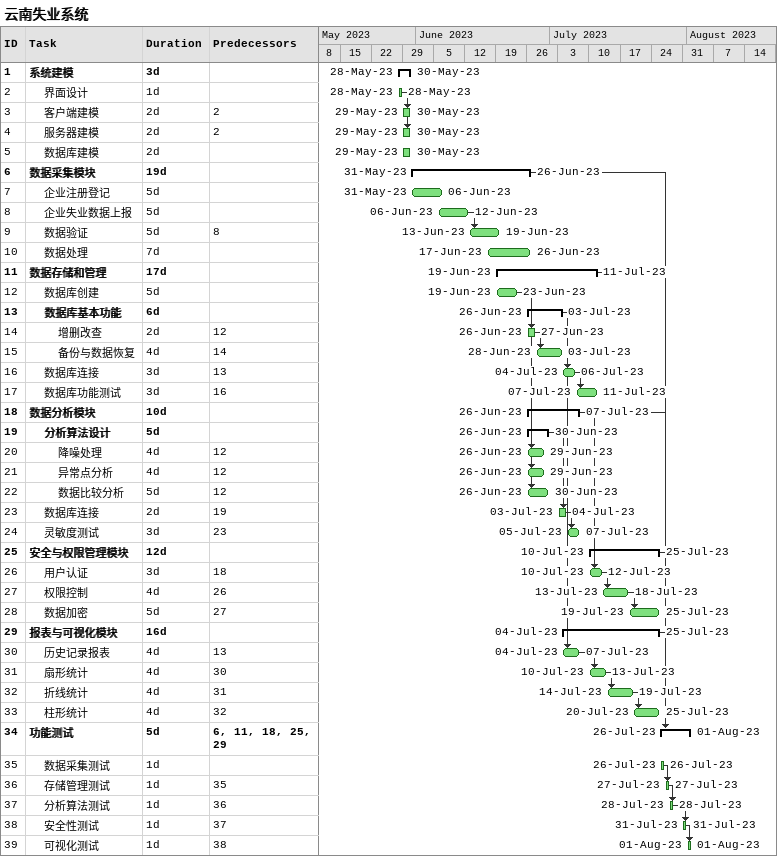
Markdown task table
云南失业系统

| ID | Level | Task | Duration | Start | Finish | Predecessors |
|---|---|---|---|---|---|---|
| 1 | 1 | **系统建模** | 3d | 2023-05-28 | 2023-05-30 |  |
| 2 | 2 | 界面设计 | 1d | 2023-05-28 | 2023-05-28 |  |
| 3 | 2 | 客户端建模 | 2d | 2023-05-29 | 2023-05-30 | 2 |
| 4 | 2 | 服务器建模 | 2d | 2023-05-29 | 2023-05-30 | 2 |
| 5 | 2 | 数据库建模 | 2d | 2023-05-29 | 2023-05-30 |  |
| 6 | 1 | **数据采集模块** | 19d | 2023-05-31 | 2023-06-26 |  |
| 7 | 2 | 企业注册登记 | 5d | 2023-05-31 | 2023-06-06 |  |
| 8 | 2 | 企业失业数据上报 | 5d | 2023-06-06 | 2023-06-12 |  |
| 9 | 2 | 数据验证 | 5d | 2023-06-13 | 2023-06-19 | 8 |
| 10 | 2 | 数据处理 | 7d | 2023-06-17 | 2023-06-26 |  |
| 11 | 1 | **数据存储和管理** | 17d | 2023-06-19 | 2023-07-11 |  |
| 12 | 2 | 数据库创建 | 5d | 2023-06-19 | 2023-06-23 |  |
| 13 | 2 | **数据库基本功能** | 6d | 2023-06-26 | 2023-07-03 |  |
| 14 | 3 | 增删改查 | 2d | 2023-06-26 | 2023-06-27 | 12 |
| 15 | 3 | 备份与数据恢复 | 4d | 2023-06-28 | 2023-07-03 | 14 |
| 16 | 2 | 数据库连接 | 3d | 2023-07-04 | 2023-07-06 | 13 |
| 17 | 2 | 数据库功能测试 | 3d | 2023-07-07 | 2023-07-11 | 16 |
| 18 | 1 | **数据分析模块** | 10d | 2023-06-26 | 2023-07-07 |  |
| 19 | 2 | **分析算法设计** | 5d | 2023-06-26 | 2023-06-30 |  |
| 20 | 3 | 降噪处理 | 4d | 2023-06-26 | 2023-06-29 | 12 |
| 21 | 3 | 异常点分析 | 4d | 2023-06-26 | 2023-06-29 | 12 |
| 22 | 3 | 数据比较分析 | 5d | 2023-06-26 | 2023-06-30 | 12 |
| 23 | 2 | 数据库连接 | 2d | 2023-07-03 | 2023-07-04 | 19 |
| 24 | 2 | 灵敏度测试 | 3d | 2023-07-05 | 2023-07-07 | 23 |
| 25 | 1 | **安全与权限管理模块** | 12d | 2023-07-10 | 2023-07-25 |  |
| 26 | 2 | 用户认证 | 3d | 2023-07-10 | 2023-07-12 | 18 |
| 27 | 2 | 权限控制 | 4d | 2023-07-13 | 2023-07-18 | 26 |
| 28 | 2 | 数据加密 | 5d | 2023-07-19 | 2023-07-25 | 27 |
| 29 | 1 | **报表与可视化模块** | 16d | 2023-07-04 | 2023-07-25 |  |
| 30 | 2 | 历史记录报表 | 4d | 2023-07-04 | 2023-07-07 | 13 |
| 31 | 2 | 扇形统计 | 4d | 2023-07-10 | 2023-07-13 | 30 |
| 32 | 2 | 折线统计 | 4d | 2023-07-14 | 2023-07-19 | 31 |
| 33 | 2 | 柱形统计 | 4d | 2023-07-20 | 2023-07-25 | 32 |
| 34 | 1 | **功能测试** | 5d | 2023-07-26 | 2023-08-01 | 6, 11, 18, 25, 29 |
| 35 | 2 | 数据采集测试 | 1d | 2023-07-26 | 2023-07-26 |  |
| 36 | 2 | 存储管理测试 | 1d | 2023-07-27 | 2023-07-27 | 35 |
| 37 | 2 | 分析算法测试 | 1d | 2023-07-28 | 2023-07-28 | 36 |
| 38 | 2 | 安全性测试 | 1d | 2023-07-31 | 2023-07-31 | 37 |
| 39 | 2 | 可视化测试 | 1d | 2023-08-01 | 2023-08-01 | 38 |
